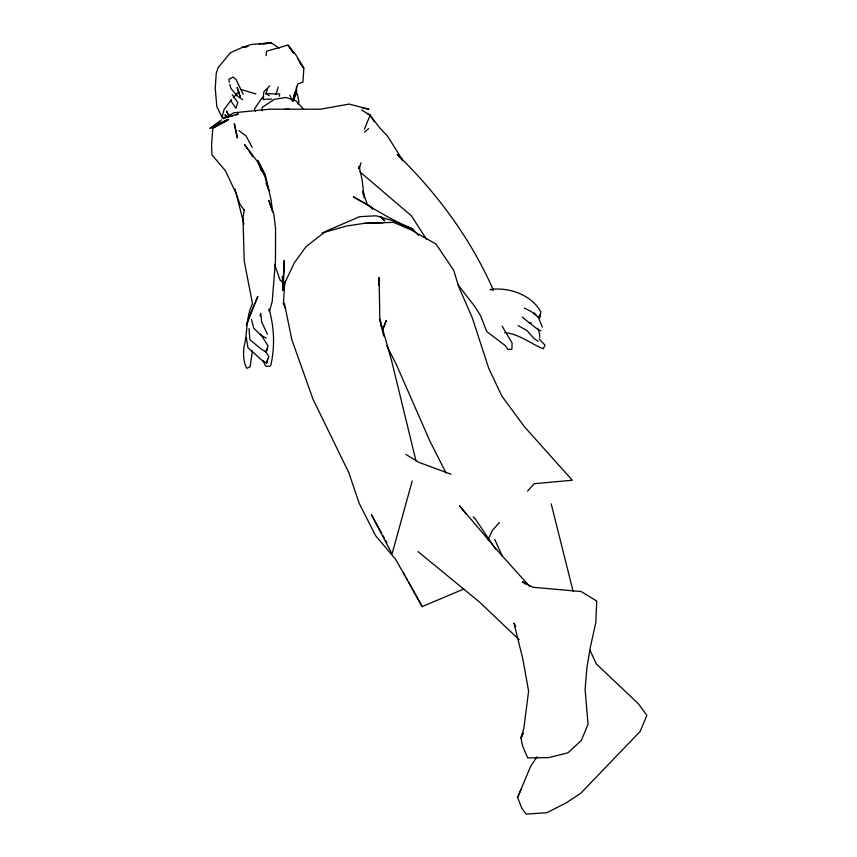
<?xml version="1.0" encoding="UTF-8"?>
<svg xmlns="http://www.w3.org/2000/svg" width="857" height="857" viewBox="0 0 857 857"><rect width="100%" height="100%" fill="white"/><g stroke="black" fill="none" stroke-linecap="round" stroke-linejoin="round"><path stroke-width="1.29" d="M379.073 285.435L379.105 277.475L379.822 319.168L381.365 326.924M282.949 290.373L284.288 260.549L282.949 290.373L282.296 276.179M261.996 110.789L262.199 107.371L274.433 99.326L285.874 97.462L296.168 100.933L303.742 109.428M266.184 55.684L266.527 51.195L287.984 45.11L295.804 54.741L303.828 68.346L302.95 82.133L297.722 83.997L292.794 100.987M252.376 350.899L250.126 366.903L246.666 368.274C243.409 361.708 243.099 353.995 243.999 346.828C247.812 332.527 245.648 317.508 252.504 303.678L244.202 260.924L243.002 217.978L244.32 209.472M524.398 308.081L531.147 311.477L539.492 318.29L540.039 314.412M284.138 286.217L285.113 281.085M358.59 168.84L359.147 166.29L362.265 180.677L364.064 197.785M246.345 337.872L247.973 347.674L261.781 360.133L266.634 363.111L267.577 359.19M279.178 96.338L279.736 94.013L265.938 93.702L267.941 87.468L269.805 85.925M292.633 100.933L294.722 92.32M249.033 328.552L249.89 339.736L260.721 348.756L266.216 352.098L267.073 348.606M260.057 315.912L260.689 313.362L261.664 321.889L267.395 334.241M539.492 318.29L540.863 311.905C531.319 294.637 508.833 286.913 489.979 289.537L492.293 290.02M223.613 118.598L222.006 117.163L224.073 109.471L231.561 99.594M412.206 481.002L392.045 553.976L371.445 514.757L381.719 533.365M359.544 167.779L360.979 162.787M276.05 94.431L278.204 87.05M266.216 352.098L268.08 345.928L260.517 333.962M266.634 363.111L268.755 356.405L265.338 350.984M382.736 329.881L386.336 320.368L382.672 329.527M364.418 129.225L370.149 115.149L361.611 110.05M590.162 650.549L596.279 663.875L638.336 703.736L646.864 715.391L640.19 731.375L580.778 793.25L566.22 802.848L546.884 812.693L526.166 814.15L521.838 808.301L517.607 797.471L530.654 766.308L537.146 756.656M293.223 101.094L296.672 92.845L296.415 86.728M517.607 797.471L520.917 789.608M523.145 733.174L520.981 737.856L522.47 745.59L527.708 757.931L548.716 757.631L567.912 752.853L581.346 740.437L588.052 724.208L585.106 689.499L586.927 667.399L590.591 645.985L595.84 622.386L596.718 601.057L581.196 591.544L532.893 587.281L522.513 581.774L525.502 584.131M488.008 539.835L492.389 530.376L499.47 522.416M297.829 104.104L298.954 101.769L297.347 94.077M523.327 733.163L520.981 737.856L523.863 728.268L528.598 691.106L522.856 659.065L513.932 623.06L515.678 626.542M233.254 97.612L238.46 92.074M527.526 491.061L534.275 483.723L572.283 480.231L524.42 426.754L501.827 396.03L488.801 368.499L472.164 317.444L458.816 287.02L453.728 270.384L436.042 244.074L411.456 230.083L393.545 222.359L364.482 223.313L346.817 225.937L322.243 232.911M266.634 88.892L263.956 91.624L262.938 99.412L271.915 99.005M216.328 124.929L212.815 128.111L211.572 144.908L211.915 154.86L225.402 170.747L236.05 193.286L239.842 204.041L244.438 210.479M364.546 132.042L368.649 128.625M263.785 96.68L261.814 98.169L254.368 109.15L255.515 111.453M219.842 121.748L210.136 128.325L227.469 119.862M221.47 119.905L210.136 128.325L227.791 119.337M224.845 117.955L233.843 112.77L269.612 109.193L320.636 109.193L349.185 104.061L368.917 109.246L362.415 108.014M227.619 120.237L212.815 128.111L228.712 119.637M236.039 115.149L238.385 113.949L223.066 118.009L232.933 115.866M284.374 303.196L291.798 339.533L312.987 399.158L348.703 472.432L359.276 503.477L375.591 535.679L395.655 559.353L422.169 606.606L463.841 588.995M247.705 46.278L242.638 47.306L230.415 52.684L218.128 67.639L216.264 73.166L215.236 88.11L216.821 106.568L222.006 117.163M247.866 46.492L242.638 47.306L251.155 44.5L271.401 42.85L279.071 48.185M263.56 44.061L271.401 42.85L259.114 43.953M284.974 109.257L288.905 109.118M364.482 223.313L383.058 222.766M522.202 317.026L529.112 322.682L531.426 322.971M504.602 332.677C519.096 333.78 530.419 343.636 543.338 348.788L544.934 345.071L539.117 338.89M241.128 89.492L255.932 93.991M451.018 474.221L418.741 462.298L405.907 454.435M418.42 235.311L412.517 228.905L394.402 221.224L376.094 215.782L359.672 216.682L325.735 231.283L306.056 246.645L294.39 262.745L284.717 283.035L283.367 303.935L285.585 308.584M367.846 114.088L370.149 115.149M540.949 330.781L537.178 328.959L529.112 322.682M412.517 228.905C391.51 220.42 372.945 207.833 353.33 196.874L368.949 205.391L372.677 208.819M266.088 338.108L260.764 335.13L253.726 328.102L251.487 319.329M518.131 325.585L527.076 330.652L534.372 338.879L538.228 341.311M283.496 282.264L280.196 280.325L274.594 264.492M265.938 93.702L269.248 95.684M238.439 96.852L242.713 99.658M238.996 130.618L246.077 136.006L252.183 147.329M227.866 117.259L224.834 114.881L226.762 116.391M418.023 551.597L479.234 601.828L519.117 639.676M534.104 312.88L535.989 314.508M359.876 171.807L411.414 215.825L426.475 239.317M473.203 516.846L475.121 518.656L495.678 549.262M368.949 205.391L372.677 209.033M380.112 216.318L384.761 220.87L380.637 216.553M529.851 586.691L498.142 551.33L459.513 505.737L466.133 514.146M458.056 284.867L474.885 306.624L480.648 315.879L486.69 331.455L505.169 345.532L507.933 349.506L511.918 349.238L512.09 343.057L502.138 326.131M370.17 115.234L379.737 127.918L387.46 136.027L403.015 160.762L397.241 154.506C437.391 193.382 470.857 238.932 493.45 290.255M294.005 53.53L287.984 45.11L293.03 52.502M232.226 94.602L237.817 102.615L235.921 108.228L230.351 100.205M299.511 62.015L303.828 68.346L297.765 58.801M369.967 115.288L374.338 121.748M247.577 149.064L244.609 144.672L258.128 162.455L265.413 175.385L271.08 199.917L272.601 211.818L268.83 200.484L273.833 214.154L275.568 228.476L275.461 260.999L272.194 301.643L269.387 311.52L269.098 309.12C274.304 327.599 275.065 346.956 270.705 365.682L269.655 366.368L265.638 366.078L262.853 360.658M249.066 151.26L252.783 156.735M261.696 169.9L265.413 175.385L258 160.345M229.151 115.502L226.398 111.003L229.237 116.466M236.211 94.131L237.378 96.145L230.833 88.26L229.783 84.511M383.004 535.689L384.29 538.014M385.575 540.338L386.85 542.663M403.551 572.894L404.836 575.218M406.122 577.543L407.407 579.868M408.693 582.192L422.169 606.606M386.839 345.874L396.416 364.696L429.796 440.83L446.036 473.01M243.174 94.206L236.136 79.712L233.233 77.076L228.883 79.23L229.301 82.261M537.864 316.137L542.342 327.17M494.693 539.374L502.352 556.332M289.784 94.966L292.076 100.537M261.396 170.95L258.128 162.455L264.845 176.478L268.873 190.361L266.066 183.087M537.682 328.317L539.717 334.262L539.792 337.24M367.246 204.459L362.832 191.229L363.368 195.171M573.172 591.534L551.19 503.873M243.924 224.02L234.989 188.936M415.999 460.895L391.467 360.186L379.822 319.168L383.7 336.03M237.539 137.838L234.272 123.569L237.175 137.698M250.972 312.409L246.291 325.264L257.807 296.404L250.972 312.409M238.696 91.667L237.132 87.478L240.314 97.055L238.696 91.667"/></g></svg>
